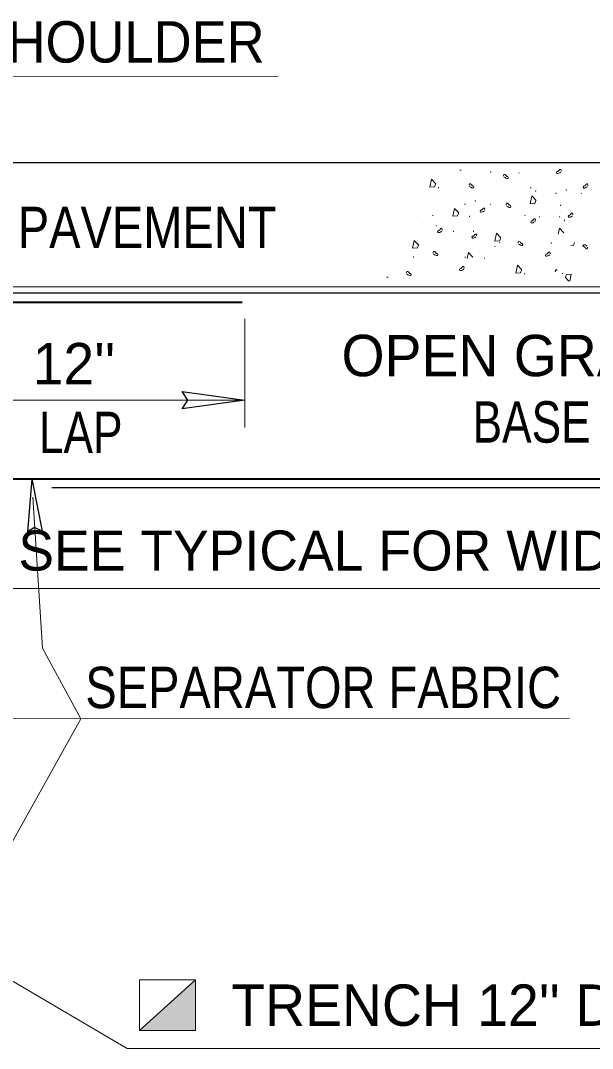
# Model space of a CAD drawing. Extents: x 716 to 1086, y -456 to -183.
# Drawn here: x 830.64 to 848.88, y -287.79 to -255.02 of the extents above; entities that cross this region are included whole.
import ezdxf
from ezdxf.enums import TextEntityAlignment as Align

# ---------------------------------------------------------------- set-up
doc = ezdxf.new("R2010")
doc.units = 0
doc.header["$LTSCALE"] = 0.53
doc.layers.add('1', color=7, linetype='Continuous', lineweight=13)

msp = doc.modelspace()

# ---------------------------------------------------------------- hatches: boundary and pattern name
at = {"layer": '1'}
msp.add_hatch(color=256, dxfattribs=at).paths.add_polyline_path([(836.2168, -285.6088), (836.2168, -287.2229), (834.4316, -287.2229)])

# ---------------------------------------------------------------- linework, layer by layer
at = {"layer": '1', "lineweight": 25}
for p, q in [((817.8291, -259.5392), (863.4359, -259.5392)), ((863.4359, -263.7087), (817.605, -263.7087)), ((830.9977, -269.6251), (830.8643, -271.3216)), ((830.9977, -269.6251), (831.3269, -271.2946)), ((831.6351, -269.9008), (863.4359, -269.9008))]:
    msp.add_line(p, q, dxfattribs=at)
at = {"layer": '1'}
for p, q in [((818.1508, -263.5057), (863.4359, -263.5057)), ((848.0116, -263.2023), (848.1272, -263.3225)), ((837.7909, -264.5233), (837.7909, -267.9918)), ((827.9956, -267.1194), (837.7909, -267.1194)), ((831.3409, -275.0296), (831.0322, -270.2155)), ((828.1669, -273.1252), (863.4359, -273.1252)), ((831.3409, -275.0296), (832.5636, -277.2772)), ((818.5028, -277.2444), (848.146, -277.2752))]:
    msp.add_line(p, q, dxfattribs=at)
at = {"layer": '1', "lineweight": 40}
msp.add_line((827.743, -269.6299), (863.3891, -269.6283), dxfattribs=at)
at = {"layer": '1'}
for points in [[(838.8498, -256.7943), (820.5568, -256.7875), (818.2739, -259.4253)], [(844.6908, -259.7821), (844.6817, -259.7839), (844.6524, -259.7838), (844.6515, -259.7823)], [(845.6347, -259.8317), (845.6277, -259.8592), (845.6269, -259.86)], [(846.5404, -259.8572), (846.5334, -259.8847), (846.5326, -259.8855)], [(847.8712, -259.8508), (847.8361, -259.8684), (847.8069, -259.886), (847.7777, -259.8919), (847.7483, -259.8918), (847.7308, -259.8626), (847.7483, -259.8334), (847.7777, -259.8275), (847.8009, -259.8041), (847.8186, -259.7807), (847.8419, -259.7632), (847.8712, -259.7632), (847.8829, -259.7925), (847.8771, -259.8216)], [(843.8818, -260.2211), (843.7414, -260.0751), (843.6888, -260.3265), (843.8408, -260.3148), (843.8702, -260.2271)], [(844.9601, -260.3088), (844.9952, -260.3265), (845.0243, -260.3439), (845.0537, -260.3499), (845.0828, -260.3498), (845.1005, -260.3206), (845.0828, -260.2913), (845.0537, -260.2855), (845.0303, -260.2622), (845.0127, -260.2387), (844.9893, -260.2212), (844.96, -260.2212), (844.9483, -260.2504), (844.9543, -260.2797)], [(846.0557, -260.0067), (846.0908, -260.0242), (846.1201, -260.0417), (846.1493, -260.0477), (846.1785, -260.0477), (846.1961, -260.0184), (846.1786, -259.9892), (846.1493, -259.9832), (846.1259, -259.9599), (846.1083, -259.9364), (846.085, -259.9189), (846.0557, -259.9189), (846.044, -259.9482), (846.0498, -259.9773)], [(848.7254, -260.3135), (848.6902, -260.3311), (848.6611, -260.3487), (848.6318, -260.3546), (848.6025, -260.3545), (848.585, -260.3252), (848.6025, -260.2961), (848.6318, -260.2902), (848.6552, -260.2668), (848.6727, -260.2434), (848.6962, -260.2258), (848.7253, -260.2259), (848.7371, -260.2552), (848.7312, -260.2842)], [(843.9738, -260.3281), (843.9668, -260.3556), (843.966, -260.3563)], [(846.9127, -260.3281), (846.9057, -260.3556), (846.9048, -260.3563)], [(847.0697, -260.4361), (847.0627, -260.4636), (847.0619, -260.4643)], [(847.7188, -260.5099), (847.7118, -260.5374), (847.711, -260.5382)], [(848.0415, -260.4028), (848.0487, -260.4303), (848.0494, -260.4311)], [(848.5229, -260.5143), (848.5264, -260.5279), (848.5267, -260.5283)], [(844.8175, -260.8616), (844.8105, -260.8891), (844.8097, -260.8898)], [(845.1402, -260.7545), (845.1473, -260.782), (845.1481, -260.7828)], [(845.6216, -260.8659), (845.6251, -260.8797), (845.6254, -260.8801)], [(846.1399, -260.9304), (846.175, -260.948), (846.2043, -260.9655), (846.2335, -260.9713), (846.2628, -260.9713), (846.2803, -260.9421), (846.2627, -260.9128), (846.2335, -260.9069), (846.2102, -260.8836), (846.1925, -260.8602), (846.1692, -260.8427), (846.1399, -260.8427), (846.1282, -260.8719), (846.134, -260.9012)], [(847.0852, -260.7499), (846.9447, -260.6038), (846.8922, -260.8553), (847.0442, -260.8437), (847.0735, -260.7559)], [(847.866, -260.8945), (847.859, -260.922), (847.8582, -260.9228)], [(843.7931, -261.2462), (843.786, -261.2188), (843.7853, -261.218)], [(844.6143, -261.1505), (844.4739, -261.0043), (844.4212, -261.2557), (844.5734, -261.2441), (844.6027, -261.1563)], [(845.4351, -261.0836), (845.3999, -261.1012), (845.3707, -261.1187), (845.3415, -261.1247), (845.3122, -261.1246), (845.2947, -261.0953), (845.3122, -261.0662), (845.3415, -261.0602), (845.3648, -261.0368), (845.3824, -261.0135), (845.4058, -260.9959), (845.435, -260.996), (845.4467, -261.0252), (845.4409, -261.0543)], [(846.7319, -261.2462), (846.7248, -261.2188), (846.7241, -261.218)], [(848.2453, -261.2442), (848.2102, -261.2618), (848.1811, -261.2793), (848.1518, -261.2853), (848.1225, -261.2852), (848.105, -261.2559), (848.1225, -261.2267), (848.1518, -261.2208), (848.1752, -261.1974), (848.1927, -261.1741), (848.2162, -261.1565), (848.2453, -261.1566), (848.2571, -261.1858), (848.2513, -261.2149)], [(843.2996, -261.2577), (843.3021, -261.2577), (843.3042, -261.2543)], [(843.8993, -261.5468), (843.8923, -261.5743), (843.8915, -261.5751)], [(844.9647, -261.2462), (844.9577, -261.2737), (844.9569, -261.2744)], [(847.0489, -261.4277), (847.0138, -261.4452), (846.9846, -261.4628), (846.9553, -261.4688), (846.9261, -261.4687), (846.9086, -261.4394), (846.926, -261.4103), (846.9553, -261.4043), (846.9787, -261.3809), (846.9963, -261.3576), (847.0197, -261.34), (847.0488, -261.3401), (847.0606, -261.3693), (847.0548, -261.3984)], [(847.1852, -261.2592), (847.1922, -261.2867), (847.1931, -261.2875)], [(847.8324, -261.2608), (847.8254, -261.2883), (847.8246, -261.2891)], [(847.9895, -261.3688), (847.9825, -261.3963), (847.9817, -261.3971)], [(844.077, -261.7331), (844.0419, -261.7507), (844.0127, -261.7682), (843.9835, -261.7742), (843.9542, -261.7741), (843.9367, -261.7448), (843.9542, -261.7157), (843.9835, -261.7097), (844.0068, -261.6863), (844.0244, -261.663), (844.0477, -261.6454), (844.0769, -261.6455), (844.0887, -261.6748), (844.0829, -261.7038)], [(844.4409, -261.7188), (844.448, -261.7463), (844.4488, -261.7472)], [(845.1753, -261.9115), (845.1402, -261.9291), (845.1109, -261.9467), (845.0817, -261.9526), (845.0524, -261.9525), (845.0349, -261.9232), (845.0524, -261.8941), (845.0817, -261.8882), (845.105, -261.8648), (845.1227, -261.8414), (845.146, -261.8238), (845.1753, -261.8239), (845.1869, -261.8532), (845.1812, -261.8822)], [(845.0882, -261.7205), (845.0812, -261.748), (845.0803, -261.7487)], [(845.9607, -261.945), (845.8202, -261.7988), (845.7677, -262.0503), (845.9198, -262.0386), (845.949, -261.9508)], [(847.9693, -261.779), (847.8288, -261.6328), (847.7888, -261.8246)], [(843.3377, -262.1728), (843.1972, -262.0265), (843.1447, -262.2781), (843.2967, -262.2663), (843.326, -262.1786)], [(845.7712, -262.2044), (845.7642, -262.2319), (845.7633, -262.2327)], [(845.9163, -262.0797), (845.9233, -262.1072), (845.9242, -262.1079)], [(846.5171, -262.1436), (846.5522, -262.1611), (846.5814, -262.1786), (846.6107, -262.1845), (846.6399, -262.1845), (846.6574, -262.1553), (846.6399, -262.1259), (846.6107, -262.1201), (846.5874, -262.0967), (846.5697, -262.0733), (846.5464, -262.0558), (846.5172, -262.0558), (846.5054, -262.0851), (846.5112, -262.1143)], [(847.5612, -262.0922), (847.5682, -262.1196), (847.569, -262.1203)], [(848.1949, -262.1852), (848.2797, -262.1787), (848.309, -262.0908)], [(848.7142, -262.2067), (848.6793, -262.1891), (848.6499, -262.1716), (848.6207, -262.1658), (848.5913, -262.1658), (848.5739, -262.195), (848.5914, -262.2242), (848.6207, -262.2302), (848.644, -262.2535), (848.6617, -262.2769), (848.6849, -262.2944), (848.7142, -262.2944), (848.726, -262.2652), (848.7202, -262.2359)], [(843.8095, -262.4638), (843.8447, -262.4812), (843.8738, -262.4988), (843.9032, -262.5047), (843.9323, -262.5047), (843.9498, -262.4755), (843.9323, -262.4462), (843.9031, -262.4402), (843.8798, -262.4169), (843.8622, -262.3935), (843.8388, -262.376), (843.8096, -262.3761), (843.7978, -262.4052), (843.8036, -262.4345)], [(845.0637, -262.5617), (844.9232, -262.4155), (844.8832, -262.6072)], [(847.5195, -262.4871), (847.4844, -262.5047), (847.4552, -262.5222), (847.4259, -262.5282), (847.3967, -262.5281), (847.3792, -262.4988), (847.3967, -262.4697), (847.4259, -262.4637), (847.4493, -262.4403), (847.4669, -262.4169), (847.4902, -262.3994), (847.5194, -262.3994), (847.5312, -262.4287), (847.5254, -262.4578)], [(843.1722, -262.5394), (843.1792, -262.5668), (843.18, -262.5676)], [(844.7753, -262.9468), (844.7402, -262.9643), (844.711, -262.9819), (844.6817, -262.9878), (844.6524, -262.9878), (844.6349, -262.9585), (844.6524, -262.9293), (844.6817, -262.9234), (844.705, -262.9), (844.7227, -262.8767), (844.746, -262.8591), (844.7753, -262.8592), (844.787, -262.8884), (844.7812, -262.9175)], [(844.8169, -262.5518), (844.8239, -262.5793), (844.8247, -262.58)], [(845.4401, -262.576), (845.4331, -262.6035), (845.4323, -262.6042)], [(846.6261, -262.9653), (846.4856, -262.8193), (846.4331, -263.0707), (846.5851, -263.0591), (846.6143, -262.9713)], [(842.9598, -263.1026), (842.9949, -263.1201), (843.0242, -263.1377), (843.0534, -263.1436), (843.0826, -263.1436), (843.1002, -263.1143), (843.0827, -263.0851), (843.0534, -263.0792), (843.03, -263.0558), (843.0124, -263.0323), (842.9891, -263.0148), (842.9597, -263.0148), (842.9481, -263.0441), (842.9539, -263.0732)], [(846.7181, -263.0722), (846.7111, -263.0998), (846.7102, -263.1006)], [(847.7542, -262.9808), (847.7336, -262.9654), (847.7043, -262.9654), (847.6925, -262.9947), (847.6984, -263.0239)], [(847.9196, -263.0954), (847.9266, -263.0679), (847.9274, -263.0672)], [(848.1575, -263.3222), (848.2046, -263.0969), (848.0526, -263.1086), (848.0233, -263.1963)], [(842.3253, -263.2037), (842.3267, -263.2027), (842.3558, -263.2027), (842.3562, -263.2037)], [(832.5636, -277.2772), (830.3281, -281.2879), (826.2628, -283.8813)], [(853.1637, -287.7913), (834.0381, -287.7913), (828.2192, -284.376)], [(834.4662, -287.2229), (836.2168, -287.2229), (836.2168, -285.6088), (834.4316, -285.6088), (834.4316, -287.2229)]]:
    msp.add_lwpolyline(points, dxfattribs=at)
at = {"layer": '1', "lineweight": 40}
msp.add_lwpolyline([(809.8836, -269.6298), (809.8836, -263.9928), (837.7017, -263.9928)], dxfattribs=at)
at = {"layer": '1', "lineweight": 25}
msp.add_lwpolyline([(835.7962, -266.8383), (837.7909, -267.1194), (835.7962, -267.4007), (835.9763, -267.1194)], close=True, dxfattribs=at)
msp.add_lwpolyline([(831.3269, -271.2946), (831.0857, -271.178), (830.8643, -271.3216)], dxfattribs=at)
at = {"layer": '1'}
msp.add_lwpolyline([(836.2168, -285.6088), (836.2168, -287.2229), (834.4316, -287.2229)], close=True, dxfattribs=at)

# ---------------------------------------------------------------- texts
for s, width, p in [('EDGE OF SHOULDER', 0.95, (821.0934, -256.3547)), ('PAVEMENT', 0.85, (830.5501, -262.2718)), ('BASE', 0.8, (845.0549, -268.4745)), ('LAP', 0.8, (831.2225, -268.8092)), ('SEPARATOR FABRIC', 0.85, (832.7046, -276.9395))]:
    msp.add_text(s, height=1.32, dxfattribs=dict(at, width=width)).set_placement(p)
for s, p in [('OPEN GRADED', (840.8757, -266.3566)), ("12''", (831.0231, -266.6158)), ("TRENCH 12'' DEEP", (837.36, -287.0707))]:
    msp.add_text(s, height=1.32, dxfattribs=at).set_placement(p)
msp.add_text(' SEE TYPICAL FOR WIDTH OF FABRIC', height=1.277, dxfattribs=at).set_placement((845.7004, -272.5531), align=Align.CENTER)

doc.saveas('drawing.dxf')
